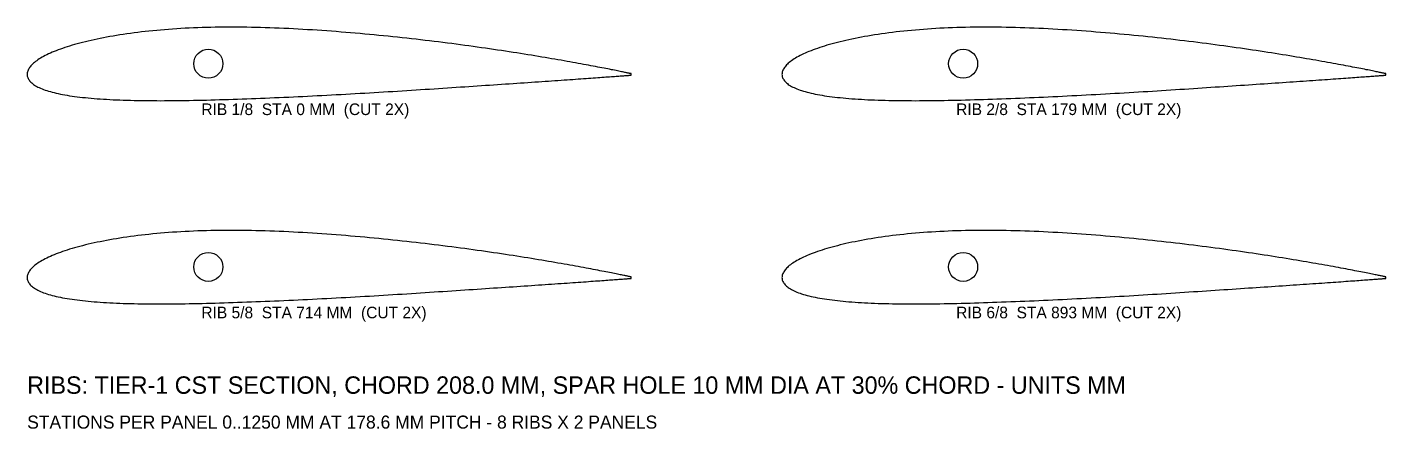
# Model space of a CAD drawing. Header units: metres. Extents: x 0 to 988, y -122 to 16.
# Drawn here: x 0 to 468, y -122.1 to 16.3 of the extents above; entities that cross this region are included whole.
import ezdxf

# ---------------------------------------------------------------- set-up
doc = ezdxf.new("R2010")
doc.units = ezdxf.units.M

msp = doc.modelspace()

# ---------------------------------------------------------------- linework, layer by layer
for points in [[(208, 0.2656), (207.987, 0.2683), (207.9482, 0.2763), (207.8834, 0.2898), (207.7927, 0.3085), (207.6762, 0.3326), (207.5338, 0.3621), (207.3656, 0.3968), (207.1717, 0.4368), (206.952, 0.482), (206.7067, 0.5324), (206.4358, 0.588), (206.1394, 0.6487), (205.8175, 0.7144), (205.4702, 0.7852), (205.0977, 0.8609), (204.6999, 0.9416), (204.2771, 1.027), (203.8292, 1.1173), (203.3565, 1.2122), (202.859, 1.3118), (202.3369, 1.416), (201.7903, 1.5246), (201.2193, 1.6376), (200.6241, 1.755), (200.0047, 1.8765), (199.3615, 2.0023), (198.6945, 2.132), (198.0039, 2.2658), (197.2899, 2.4034), (196.5526, 2.5447), (195.7923, 2.6898), (195.0091, 2.8384), (194.2031, 2.9904), (193.3748, 3.1459), (192.5241, 3.3045), (191.6514, 3.4664), (190.7568, 3.6313), (189.8407, 3.7991), (188.9031, 3.9697), (187.9443, 4.143), (186.9647, 4.3189), (185.9643, 4.4973), (184.9436, 4.6781), (183.9027, 4.8611), (182.8418, 5.0463), (181.7613, 5.2334), (180.6614, 5.4224), (179.5425, 5.6132), (178.4046, 5.8057), (177.2483, 5.9996), (176.0737, 6.195), (174.8811, 6.3916), (173.6709, 6.5894), (172.4433, 6.7883), (171.1986, 6.988), (169.9372, 7.1885), (168.6594, 7.3897), (167.3654, 7.5913), (166.0557, 7.7934), (164.7305, 7.9958), (163.3902, 8.1983), (162.035, 8.4009), (160.6654, 8.6034), (159.2817, 8.8056), (157.8842, 9.0075), (156.4732, 9.209), (155.0492, 9.4098), (153.6125, 9.61), (152.1634, 9.8093), (150.7023, 10.0078), (149.2295, 10.2051), (147.7455, 10.4013), (146.2506, 10.5962), (144.7452, 10.7897), (143.2296, 10.9817), (141.7042, 11.1721), (140.1694, 11.3608), (138.6256, 11.5476), (137.0732, 11.7326), (135.5125, 11.9154), (133.944, 12.0961), (132.368, 12.2746), (130.785, 12.4507), (129.1953, 12.6243), (127.5993, 12.7954), (125.9974, 12.9638), (124.39, 13.1294), (122.7776, 13.2922), (121.1605, 13.4519), (119.539, 13.6086), (117.9138, 13.7621), (116.285, 13.9123), (114.6532, 14.059), (113.0188, 14.2023), (111.3821, 14.3418), (109.7435, 14.4776), (108.1035, 14.6096), (106.4625, 14.7375), (104.8209, 14.8613), (103.1791, 14.9808), (101.5375, 15.0959), (99.8965, 15.2066), (98.2565, 15.3126), (96.6179, 15.4138), (94.9812, 15.5101), (93.3468, 15.6013), (91.715, 15.6874), (90.0862, 15.7681), (88.461, 15.8433), (86.8395, 15.913), (85.2224, 15.9769), (83.61, 16.035), (82.0026, 16.087), (80.4007, 16.1329), (78.8047, 16.1726), (77.215, 16.2059), (75.632, 16.2327), (74.056, 16.2529), (72.4875, 16.2663), (70.9268, 16.273), (69.3744, 16.2728), (67.8306, 16.2656), (66.2958, 16.2514), (64.7704, 16.23), (63.2548, 16.2015), (61.7494, 16.1658), (60.2545, 16.1228), (58.7705, 16.0726), (57.2977, 16.0151), (55.8366, 15.9504), (54.3875, 15.8784), (52.9508, 15.7991), (51.5268, 15.7127), (50.1158, 15.6191), (48.7183, 15.5184), (47.3346, 15.4107), (45.965, 15.296), (44.6098, 15.1745), (43.2695, 15.0462), (41.9443, 14.9112), (40.6346, 14.7697), (39.3406, 14.6217), (38.0628, 14.4674), (36.8014, 14.307), (35.5567, 14.1405), (34.3291, 13.9681), (33.1189, 13.7899), (31.9263, 13.6062), (30.7517, 13.417), (29.5954, 13.2224), (28.4575, 13.0228), (27.3386, 12.8181), (26.2387, 12.6085), (25.1582, 12.3943), (24.0973, 12.1754), (23.0564, 11.9522), (22.0357, 11.7247), (21.0353, 11.4931), (20.0557, 11.2575), (19.0969, 11.018), (18.1593, 10.7749), (17.2432, 10.5281), (16.3486, 10.2778), (15.4759, 10.0243), (14.6252, 9.7675), (13.7969, 9.5076), (12.9909, 9.2447), (12.2077, 8.979), (11.4474, 8.7105), (10.7101, 8.4394), (9.9961, 8.1658), (9.3055, 7.8898), (8.6385, 7.6115), (7.9953, 7.331), (7.3759, 7.0485), (6.7807, 6.7641), (6.2097, 6.4778), (5.6631, 6.1899), (5.141, 5.9005), (4.6435, 5.6096), (4.1708, 5.3174), (3.7229, 5.0241), (3.3001, 4.7297), (2.9023, 4.4345), (2.5298, 4.1386), (2.1825, 3.8421), (1.8606, 3.5451), (1.5642, 3.2479), (1.2933, 2.9505), (1.048, 2.6531), (0.8283, 2.3558), (0.6344, 2.0589), (0.4662, 1.7624), (0.3238, 1.4665), (0.2073, 1.1712), (0.1166, 0.8769), (0.0518, 0.5835), (0.013, 0.2911), (0, 0), (0.013, -0.2786), (0.0518, -0.5556), (0.1166, -0.8307), (0.2073, -1.1036), (0.3238, -1.374), (0.4662, -1.6417), (0.6344, -1.9063), (0.8283, -2.1676), (1.048, -2.4254), (1.2933, -2.6794), (1.5642, -2.9294), (1.8606, -3.1752), (2.1825, -3.4167), (2.5298, -3.6537), (2.9023, -3.886), (3.3001, -4.1135), (3.7229, -4.3361), (4.1708, -4.5537), (4.6435, -4.7662), (5.141, -4.9735), (5.6631, -5.1756), (6.2097, -5.3724), (6.7807, -5.5639), (7.3759, -5.75), (7.9953, -5.9308), (8.6385, -6.1062), (9.3055, -6.2762), (9.9961, -6.4409), (10.7101, -6.6002), (11.4474, -6.7541), (12.2077, -6.9028), (12.9909, -7.0461), (13.7969, -7.1841), (14.6252, -7.3169), (15.4759, -7.4445), (16.3486, -7.5669), (17.2432, -7.6841), (18.1593, -7.7962), (19.0969, -7.9031), (20.0557, -8.0051), (21.0353, -8.1019), (22.0357, -8.1938), (23.0564, -8.2807), (24.0973, -8.3626), (25.1582, -8.4397), (26.2387, -8.5118), (27.3386, -8.5791), (28.4575, -8.6416), (29.5954, -8.6994), (30.7517, -8.7524), (31.9263, -8.8007), (33.1189, -8.8445), (34.3291, -8.8836), (35.5567, -8.9182), (36.8014, -8.9483), (38.0628, -8.974), (39.3406, -8.9953), (40.6346, -9.0124), (41.9443, -9.0253), (43.2695, -9.0341), (44.6098, -9.0388), (45.965, -9.0396), (47.3346, -9.0365), (48.7183, -9.0297), (50.1158, -9.0192), (51.5268, -9.0051), (52.9508, -8.9876), (54.3875, -8.9667), (55.8366, -8.9426), (57.2977, -8.9153), (58.7705, -8.885), (60.2545, -8.8517), (61.7494, -8.8156), (63.2548, -8.7768), (64.7704, -8.7354), (66.2958, -8.6914), (67.8306, -8.645), (69.3744, -8.5963), (70.9268, -8.5452), (72.4875, -8.4921), (74.056, -8.4368), (75.632, -8.3794), (77.215, -8.3202), (78.8047, -8.259), (80.4007, -8.196), (82.0026, -8.1311), (83.61, -8.0646), (85.2224, -7.9963), (86.8395, -7.9264), (88.461, -7.8548), (90.0862, -7.7817), (91.715, -7.707), (93.3468, -7.6308), (94.9812, -7.553), (96.6179, -7.4738), (98.2565, -7.3931), (99.8965, -7.311), (101.5375, -7.2275), (103.1791, -7.1426), (104.8209, -7.0563), (106.4625, -6.9688), (108.1035, -6.8799), (109.7435, -6.7899), (111.3821, -6.6986), (113.0188, -6.6062), (114.6532, -6.5127), (116.285, -6.4182), (117.9138, -6.3227), (119.539, -6.2262), (121.1605, -6.1289), (122.7776, -6.0309), (124.39, -5.9321), (125.9974, -5.8327), (127.5993, -5.7327), (129.1953, -5.6323), (130.785, -5.5315), (132.368, -5.4304), (133.944, -5.3292), (135.5125, -5.2278), (137.0732, -5.1263), (138.6256, -5.025), (140.1694, -4.9237), (141.7042, -4.8227), (143.2296, -4.722), (144.7452, -4.6217), (146.2506, -4.5218), (147.7455, -4.4224), (149.2295, -4.3237), (150.7023, -4.2255), (152.1634, -4.1281), (153.6125, -4.0314), (155.0492, -3.9355), (156.4732, -3.8404), (157.8842, -3.7462), (159.2817, -3.6528), (160.6654, -3.5604), (162.035, -3.4689), (163.3902, -3.3784), (164.7305, -3.2888), (166.0557, -3.2002), (167.3654, -3.1126), (168.6594, -3.026), (169.9372, -2.9403), (171.1986, -2.8557), (172.4433, -2.772), (173.6709, -2.6894), (174.8811, -2.6077), (176.0737, -2.527), (177.2483, -2.4473), (178.4046, -2.3686), (179.5425, -2.2909), (180.6614, -2.2143), (181.7613, -2.1387), (182.8418, -2.0641), (183.9027, -1.9906), (184.9436, -1.9182), (185.9643, -1.8469), (186.9647, -1.7767), (187.9443, -1.7077), (188.9031, -1.6399), (189.8407, -1.5734), (190.7568, -1.5081), (191.6514, -1.4441), (192.5241, -1.3815), (193.3748, -1.3202), (194.2031, -1.2604), (195.0091, -1.2021), (195.7923, -1.1453), (196.5526, -1.0901), (197.2899, -1.0364), (198.0039, -0.9844), (198.6945, -0.934), (199.3615, -0.8854), (200.0047, -0.8385), (200.6241, -0.7934), (201.2193, -0.75), (201.7903, -0.7085), (202.3369, -0.6688), (202.859, -0.631), (203.3565, -0.595), (203.8292, -0.5609), (204.2771, -0.5287), (204.6999, -0.4983), (205.0977, -0.4699), (205.4702, -0.4433), (205.8175, -0.4186), (206.1394, -0.3958), (206.4358, -0.3749), (206.7067, -0.3558), (206.952, -0.3386), (207.1717, -0.3232), (207.3656, -0.3096), (207.5338, -0.2979), (207.6762, -0.288), (207.7927, -0.28), (207.8834, -0.2737), (207.9482, -0.2692), (207.987, -0.2665), (208, -0.2656)], [(468, 0.2656), (467.987, 0.2683), (467.9482, 0.2763), (467.8834, 0.2898), (467.7927, 0.3085), (467.6762, 0.3326), (467.5338, 0.3621), (467.3656, 0.3968), (467.1717, 0.4368), (466.952, 0.482), (466.7067, 0.5324), (466.4358, 0.588), (466.1394, 0.6487), (465.8175, 0.7144), (465.4702, 0.7852), (465.0977, 0.8609), (464.6999, 0.9416), (464.2771, 1.027), (463.8292, 1.1173), (463.3565, 1.2122), (462.859, 1.3118), (462.3369, 1.416), (461.7903, 1.5246), (461.2193, 1.6376), (460.6241, 1.755), (460.0047, 1.8765), (459.3615, 2.0023), (458.6945, 2.132), (458.0039, 2.2658), (457.2899, 2.4034), (456.5526, 2.5447), (455.7923, 2.6898), (455.0091, 2.8384), (454.2031, 2.9904), (453.3748, 3.1459), (452.5241, 3.3045), (451.6514, 3.4664), (450.7568, 3.6313), (449.8407, 3.7991), (448.9031, 3.9697), (447.9443, 4.143), (446.9647, 4.3189), (445.9643, 4.4973), (444.9436, 4.6781), (443.9027, 4.8611), (442.8418, 5.0463), (441.7613, 5.2334), (440.6614, 5.4224), (439.5425, 5.6132), (438.4046, 5.8057), (437.2483, 5.9996), (436.0737, 6.195), (434.8811, 6.3916), (433.6709, 6.5894), (432.4433, 6.7883), (431.1986, 6.988), (429.9372, 7.1885), (428.6594, 7.3897), (427.3654, 7.5913), (426.0557, 7.7934), (424.7305, 7.9958), (423.3902, 8.1983), (422.035, 8.4009), (420.6654, 8.6034), (419.2817, 8.8056), (417.8842, 9.0075), (416.4732, 9.209), (415.0492, 9.4098), (413.6125, 9.61), (412.1634, 9.8093), (410.7023, 10.0078), (409.2295, 10.2051), (407.7455, 10.4013), (406.2506, 10.5962), (404.7452, 10.7897), (403.2296, 10.9817), (401.7042, 11.1721), (400.1694, 11.3608), (398.6256, 11.5476), (397.0732, 11.7326), (395.5125, 11.9154), (393.944, 12.0961), (392.368, 12.2746), (390.785, 12.4507), (389.1953, 12.6243), (387.5993, 12.7954), (385.9974, 12.9638), (384.39, 13.1294), (382.7776, 13.2922), (381.1605, 13.4519), (379.539, 13.6086), (377.9138, 13.7621), (376.285, 13.9123), (374.6532, 14.059), (373.0188, 14.2023), (371.3821, 14.3418), (369.7435, 14.4776), (368.1035, 14.6096), (366.4625, 14.7375), (364.8209, 14.8613), (363.1791, 14.9808), (361.5375, 15.0959), (359.8965, 15.2066), (358.2565, 15.3126), (356.6179, 15.4138), (354.9812, 15.5101), (353.3468, 15.6013), (351.715, 15.6874), (350.0862, 15.7681), (348.461, 15.8433), (346.8395, 15.913), (345.2224, 15.9769), (343.61, 16.035), (342.0026, 16.087), (340.4007, 16.1329), (338.8047, 16.1726), (337.215, 16.2059), (335.632, 16.2327), (334.056, 16.2529), (332.4875, 16.2663), (330.9268, 16.273), (329.3744, 16.2728), (327.8306, 16.2656), (326.2958, 16.2514), (324.7704, 16.23), (323.2548, 16.2015), (321.7494, 16.1658), (320.2545, 16.1228), (318.7705, 16.0726), (317.2977, 16.0151), (315.8366, 15.9504), (314.3875, 15.8784), (312.9508, 15.7991), (311.5268, 15.7127), (310.1158, 15.6191), (308.7183, 15.5184), (307.3346, 15.4107), (305.965, 15.296), (304.6098, 15.1745), (303.2695, 15.0462), (301.9443, 14.9112), (300.6346, 14.7697), (299.3406, 14.6217), (298.0628, 14.4674), (296.8014, 14.307), (295.5567, 14.1405), (294.3291, 13.9681), (293.1189, 13.7899), (291.9263, 13.6062), (290.7517, 13.417), (289.5954, 13.2224), (288.4575, 13.0228), (287.3386, 12.8181), (286.2387, 12.6085), (285.1582, 12.3943), (284.0973, 12.1754), (283.0564, 11.9522), (282.0357, 11.7247), (281.0353, 11.4931), (280.0557, 11.2575), (279.0969, 11.018), (278.1593, 10.7749), (277.2432, 10.5281), (276.3486, 10.2778), (275.4759, 10.0243), (274.6252, 9.7675), (273.7969, 9.5076), (272.9909, 9.2447), (272.2077, 8.979), (271.4474, 8.7105), (270.7101, 8.4394), (269.9961, 8.1658), (269.3055, 7.8898), (268.6385, 7.6115), (267.9953, 7.331), (267.3759, 7.0485), (266.7807, 6.7641), (266.2097, 6.4778), (265.6631, 6.1899), (265.141, 5.9005), (264.6435, 5.6096), (264.1708, 5.3174), (263.7229, 5.0241), (263.3001, 4.7297), (262.9023, 4.4345), (262.5298, 4.1386), (262.1825, 3.8421), (261.8606, 3.5451), (261.5642, 3.2479), (261.2933, 2.9505), (261.048, 2.6531), (260.8283, 2.3558), (260.6344, 2.0589), (260.4662, 1.7624), (260.3238, 1.4665), (260.2073, 1.1712), (260.1166, 0.8769), (260.0518, 0.5835), (260.013, 0.2911), (260, 0), (260.013, -0.2786), (260.0518, -0.5556), (260.1166, -0.8307), (260.2073, -1.1036), (260.3238, -1.374), (260.4662, -1.6417), (260.6344, -1.9063), (260.8283, -2.1676), (261.048, -2.4254), (261.2933, -2.6794), (261.5642, -2.9294), (261.8606, -3.1752), (262.1825, -3.4167), (262.5298, -3.6537), (262.9023, -3.886), (263.3001, -4.1135), (263.7229, -4.3361), (264.1708, -4.5537), (264.6435, -4.7662), (265.141, -4.9735), (265.6631, -5.1756), (266.2097, -5.3724), (266.7807, -5.5639), (267.3759, -5.75), (267.9953, -5.9308), (268.6385, -6.1062), (269.3055, -6.2762), (269.9961, -6.4409), (270.7101, -6.6002), (271.4474, -6.7541), (272.2077, -6.9028), (272.9909, -7.0461), (273.7969, -7.1841), (274.6252, -7.3169), (275.4759, -7.4445), (276.3486, -7.5669), (277.2432, -7.6841), (278.1593, -7.7962), (279.0969, -7.9031), (280.0557, -8.0051), (281.0353, -8.1019), (282.0357, -8.1938), (283.0564, -8.2807), (284.0973, -8.3626), (285.1582, -8.4397), (286.2387, -8.5118), (287.3386, -8.5791), (288.4575, -8.6416), (289.5954, -8.6994), (290.7517, -8.7524), (291.9263, -8.8007), (293.1189, -8.8445), (294.3291, -8.8836), (295.5567, -8.9182), (296.8014, -8.9483), (298.0628, -8.974), (299.3406, -8.9953), (300.6346, -9.0124), (301.9443, -9.0253), (303.2695, -9.0341), (304.6098, -9.0388), (305.965, -9.0396), (307.3346, -9.0365), (308.7183, -9.0297), (310.1158, -9.0192), (311.5268, -9.0051), (312.9508, -8.9876), (314.3875, -8.9667), (315.8366, -8.9426), (317.2977, -8.9153), (318.7705, -8.885), (320.2545, -8.8517), (321.7494, -8.8156), (323.2548, -8.7768), (324.7704, -8.7354), (326.2958, -8.6914), (327.8306, -8.645), (329.3744, -8.5963), (330.9268, -8.5452), (332.4875, -8.4921), (334.056, -8.4368), (335.632, -8.3794), (337.215, -8.3202), (338.8047, -8.259), (340.4007, -8.196), (342.0026, -8.1311), (343.61, -8.0646), (345.2224, -7.9963), (346.8395, -7.9264), (348.461, -7.8548), (350.0862, -7.7817), (351.715, -7.707), (353.3468, -7.6308), (354.9812, -7.553), (356.6179, -7.4738), (358.2565, -7.3931), (359.8965, -7.311), (361.5375, -7.2275), (363.1791, -7.1426), (364.8209, -7.0563), (366.4625, -6.9688), (368.1035, -6.8799), (369.7435, -6.7899), (371.3821, -6.6986), (373.0188, -6.6062), (374.6532, -6.5127), (376.285, -6.4182), (377.9138, -6.3227), (379.539, -6.2262), (381.1605, -6.1289), (382.7776, -6.0309), (384.39, -5.9321), (385.9974, -5.8327), (387.5993, -5.7327), (389.1953, -5.6323), (390.785, -5.5315), (392.368, -5.4304), (393.944, -5.3292), (395.5125, -5.2278), (397.0732, -5.1263), (398.6256, -5.025), (400.1694, -4.9237), (401.7042, -4.8227), (403.2296, -4.722), (404.7452, -4.6217), (406.2506, -4.5218), (407.7455, -4.4224), (409.2295, -4.3237), (410.7023, -4.2255), (412.1634, -4.1281), (413.6125, -4.0314), (415.0492, -3.9355), (416.4732, -3.8404), (417.8842, -3.7462), (419.2817, -3.6528), (420.6654, -3.5604), (422.035, -3.4689), (423.3902, -3.3784), (424.7305, -3.2888), (426.0557, -3.2002), (427.3654, -3.1126), (428.6594, -3.026), (429.9372, -2.9403), (431.1986, -2.8557), (432.4433, -2.772), (433.6709, -2.6894), (434.8811, -2.6077), (436.0737, -2.527), (437.2483, -2.4473), (438.4046, -2.3686), (439.5425, -2.2909), (440.6614, -2.2143), (441.7613, -2.1387), (442.8418, -2.0641), (443.9027, -1.9906), (444.9436, -1.9182), (445.9643, -1.8469), (446.9647, -1.7767), (447.9443, -1.7077), (448.9031, -1.6399), (449.8407, -1.5734), (450.7568, -1.5081), (451.6514, -1.4441), (452.5241, -1.3815), (453.3748, -1.3202), (454.2031, -1.2604), (455.0091, -1.2021), (455.7923, -1.1453), (456.5526, -1.0901), (457.2899, -1.0364), (458.0039, -0.9844), (458.6945, -0.934), (459.3615, -0.8854), (460.0047, -0.8385), (460.6241, -0.7934), (461.2193, -0.75), (461.7903, -0.7085), (462.3369, -0.6688), (462.859, -0.631), (463.3565, -0.595), (463.8292, -0.5609), (464.2771, -0.5287), (464.6999, -0.4983), (465.0977, -0.4699), (465.4702, -0.4433), (465.8175, -0.4186), (466.1394, -0.3958), (466.4358, -0.3749), (466.7067, -0.3558), (466.952, -0.3386), (467.1717, -0.3232), (467.3656, -0.3096), (467.5338, -0.2979), (467.6762, -0.288), (467.7927, -0.28), (467.8834, -0.2737), (467.9482, -0.2692), (467.987, -0.2665), (468, -0.2656)], [(208, -69.7344), (207.987, -69.7317), (207.9482, -69.7237), (207.8834, -69.7102), (207.7927, -69.6915), (207.6762, -69.6674), (207.5338, -69.6379), (207.3656, -69.6032), (207.1717, -69.5632), (206.952, -69.518), (206.7067, -69.4676), (206.4358, -69.412), (206.1394, -69.3513), (205.8175, -69.2856), (205.4702, -69.2148), (205.0977, -69.1391), (204.6999, -69.0584), (204.2771, -68.973), (203.8292, -68.8827), (203.3565, -68.7878), (202.859, -68.6882), (202.3369, -68.584), (201.7903, -68.4754), (201.2193, -68.3624), (200.6241, -68.245), (200.0047, -68.1235), (199.3615, -67.9977), (198.6945, -67.868), (198.0039, -67.7342), (197.2899, -67.5966), (196.5526, -67.4553), (195.7923, -67.3102), (195.0091, -67.1616), (194.2031, -67.0096), (193.3748, -66.8541), (192.5241, -66.6955), (191.6514, -66.5336), (190.7568, -66.3687), (189.8407, -66.2009), (188.9031, -66.0303), (187.9443, -65.857), (186.9647, -65.6811), (185.9643, -65.5027), (184.9436, -65.3219), (183.9027, -65.1389), (182.8418, -64.9537), (181.7613, -64.7666), (180.6614, -64.5776), (179.5425, -64.3868), (178.4046, -64.1943), (177.2483, -64.0004), (176.0737, -63.805), (174.8811, -63.6084), (173.6709, -63.4106), (172.4433, -63.2117), (171.1986, -63.012), (169.9372, -62.8115), (168.6594, -62.6103), (167.3654, -62.4087), (166.0557, -62.2066), (164.7305, -62.0042), (163.3902, -61.8017), (162.035, -61.5991), (160.6654, -61.3966), (159.2817, -61.1944), (157.8842, -60.9925), (156.4732, -60.791), (155.0492, -60.5902), (153.6125, -60.39), (152.1634, -60.1907), (150.7023, -59.9922), (149.2295, -59.7949), (147.7455, -59.5987), (146.2506, -59.4038), (144.7452, -59.2103), (143.2296, -59.0183), (141.7042, -58.8279), (140.1694, -58.6392), (138.6256, -58.4524), (137.0732, -58.2674), (135.5125, -58.0846), (133.944, -57.9039), (132.368, -57.7254), (130.785, -57.5493), (129.1953, -57.3757), (127.5993, -57.2046), (125.9974, -57.0362), (124.39, -56.8706), (122.7776, -56.7078), (121.1605, -56.5481), (119.539, -56.3914), (117.9138, -56.2379), (116.285, -56.0877), (114.6532, -55.941), (113.0188, -55.7977), (111.3821, -55.6582), (109.7435, -55.5224), (108.1035, -55.3904), (106.4625, -55.2625), (104.8209, -55.1387), (103.1791, -55.0192), (101.5375, -54.9041), (99.8965, -54.7934), (98.2565, -54.6874), (96.6179, -54.5862), (94.9812, -54.4899), (93.3468, -54.3987), (91.715, -54.3126), (90.0862, -54.2319), (88.461, -54.1567), (86.8395, -54.087), (85.2224, -54.0231), (83.61, -53.965), (82.0026, -53.913), (80.4007, -53.8671), (78.8047, -53.8274), (77.215, -53.7941), (75.632, -53.7673), (74.056, -53.7471), (72.4875, -53.7337), (70.9268, -53.727), (69.3744, -53.7272), (67.8306, -53.7344), (66.2958, -53.7486), (64.7704, -53.77), (63.2548, -53.7985), (61.7494, -53.8342), (60.2545, -53.8772), (58.7705, -53.9274), (57.2977, -53.9849), (55.8366, -54.0496), (54.3875, -54.1216), (52.9508, -54.2009), (51.5268, -54.2873), (50.1158, -54.3809), (48.7183, -54.4816), (47.3346, -54.5893), (45.965, -54.704), (44.6098, -54.8255), (43.2695, -54.9538), (41.9443, -55.0888), (40.6346, -55.2303), (39.3406, -55.3783), (38.0628, -55.5326), (36.8014, -55.693), (35.5567, -55.8595), (34.3291, -56.0319), (33.1189, -56.2101), (31.9263, -56.3938), (30.7517, -56.583), (29.5954, -56.7776), (28.4575, -56.9772), (27.3386, -57.1819), (26.2387, -57.3915), (25.1582, -57.6057), (24.0973, -57.8246), (23.0564, -58.0478), (22.0357, -58.2753), (21.0353, -58.5069), (20.0557, -58.7425), (19.0969, -58.982), (18.1593, -59.2251), (17.2432, -59.4719), (16.3486, -59.7222), (15.4759, -59.9757), (14.6252, -60.2325), (13.7969, -60.4924), (12.9909, -60.7553), (12.2077, -61.021), (11.4474, -61.2895), (10.7101, -61.5606), (9.9961, -61.8342), (9.3055, -62.1102), (8.6385, -62.3885), (7.9953, -62.669), (7.3759, -62.9515), (6.7807, -63.2359), (6.2097, -63.5222), (5.6631, -63.8101), (5.141, -64.0995), (4.6435, -64.3904), (4.1708, -64.6826), (3.7229, -64.9759), (3.3001, -65.2703), (2.9023, -65.5655), (2.5298, -65.8614), (2.1825, -66.1579), (1.8606, -66.4549), (1.5642, -66.7521), (1.2933, -67.0495), (1.048, -67.3469), (0.8283, -67.6442), (0.6344, -67.9411), (0.4662, -68.2376), (0.3238, -68.5335), (0.2073, -68.8288), (0.1166, -69.1231), (0.0518, -69.4165), (0.013, -69.7089), (0, -70), (0.013, -70.2786), (0.0518, -70.5556), (0.1166, -70.8307), (0.2073, -71.1036), (0.3238, -71.374), (0.4662, -71.6417), (0.6344, -71.9063), (0.8283, -72.1676), (1.048, -72.4254), (1.2933, -72.6794), (1.5642, -72.9294), (1.8606, -73.1752), (2.1825, -73.4167), (2.5298, -73.6537), (2.9023, -73.886), (3.3001, -74.1135), (3.7229, -74.3361), (4.1708, -74.5537), (4.6435, -74.7662), (5.141, -74.9735), (5.6631, -75.1756), (6.2097, -75.3724), (6.7807, -75.5639), (7.3759, -75.75), (7.9953, -75.9308), (8.6385, -76.1062), (9.3055, -76.2762), (9.9961, -76.4409), (10.7101, -76.6002), (11.4474, -76.7541), (12.2077, -76.9028), (12.9909, -77.0461), (13.7969, -77.1841), (14.6252, -77.3169), (15.4759, -77.4445), (16.3486, -77.5669), (17.2432, -77.6841), (18.1593, -77.7962), (19.0969, -77.9031), (20.0557, -78.0051), (21.0353, -78.1019), (22.0357, -78.1938), (23.0564, -78.2807), (24.0973, -78.3626), (25.1582, -78.4397), (26.2387, -78.5118), (27.3386, -78.5791), (28.4575, -78.6416), (29.5954, -78.6994), (30.7517, -78.7524), (31.9263, -78.8007), (33.1189, -78.8445), (34.3291, -78.8836), (35.5567, -78.9182), (36.8014, -78.9483), (38.0628, -78.974), (39.3406, -78.9953), (40.6346, -79.0124), (41.9443, -79.0253), (43.2695, -79.0341), (44.6098, -79.0388), (45.965, -79.0396), (47.3346, -79.0365), (48.7183, -79.0297), (50.1158, -79.0192), (51.5268, -79.0051), (52.9508, -78.9876), (54.3875, -78.9667), (55.8366, -78.9426), (57.2977, -78.9153), (58.7705, -78.885), (60.2545, -78.8517), (61.7494, -78.8156), (63.2548, -78.7768), (64.7704, -78.7354), (66.2958, -78.6914), (67.8306, -78.645), (69.3744, -78.5963), (70.9268, -78.5452), (72.4875, -78.4921), (74.056, -78.4368), (75.632, -78.3794), (77.215, -78.3202), (78.8047, -78.259), (80.4007, -78.196), (82.0026, -78.1311), (83.61, -78.0646), (85.2224, -77.9963), (86.8395, -77.9264), (88.461, -77.8548), (90.0862, -77.7817), (91.715, -77.707), (93.3468, -77.6308), (94.9812, -77.553), (96.6179, -77.4738), (98.2565, -77.3931), (99.8965, -77.311), (101.5375, -77.2275), (103.1791, -77.1426), (104.8209, -77.0563), (106.4625, -76.9688), (108.1035, -76.8799), (109.7435, -76.7899), (111.3821, -76.6986), (113.0188, -76.6062), (114.6532, -76.5127), (116.285, -76.4182), (117.9138, -76.3227), (119.539, -76.2262), (121.1605, -76.1289), (122.7776, -76.0309), (124.39, -75.9321), (125.9974, -75.8327), (127.5993, -75.7327), (129.1953, -75.6323), (130.785, -75.5315), (132.368, -75.4304), (133.944, -75.3292), (135.5125, -75.2278), (137.0732, -75.1263), (138.6256, -75.025), (140.1694, -74.9237), (141.7042, -74.8227), (143.2296, -74.722), (144.7452, -74.6217), (146.2506, -74.5218), (147.7455, -74.4224), (149.2295, -74.3237), (150.7023, -74.2255), (152.1634, -74.1281), (153.6125, -74.0314), (155.0492, -73.9355), (156.4732, -73.8404), (157.8842, -73.7462), (159.2817, -73.6528), (160.6654, -73.5604), (162.035, -73.4689), (163.3902, -73.3784), (164.7305, -73.2888), (166.0557, -73.2002), (167.3654, -73.1126), (168.6594, -73.026), (169.9372, -72.9403), (171.1986, -72.8557), (172.4433, -72.772), (173.6709, -72.6894), (174.8811, -72.6077), (176.0737, -72.527), (177.2483, -72.4473), (178.4046, -72.3686), (179.5425, -72.2909), (180.6614, -72.2143), (181.7613, -72.1387), (182.8418, -72.0641), (183.9027, -71.9906), (184.9436, -71.9182), (185.9643, -71.8469), (186.9647, -71.7767), (187.9443, -71.7077), (188.9031, -71.6399), (189.8407, -71.5734), (190.7568, -71.5081), (191.6514, -71.4441), (192.5241, -71.3815), (193.3748, -71.3202), (194.2031, -71.2604), (195.0091, -71.2021), (195.7923, -71.1453), (196.5526, -71.0901), (197.2899, -71.0364), (198.0039, -70.9844), (198.6945, -70.934), (199.3615, -70.8854), (200.0047, -70.8385), (200.6241, -70.7934), (201.2193, -70.75), (201.7903, -70.7085), (202.3369, -70.6688), (202.859, -70.631), (203.3565, -70.595), (203.8292, -70.5609), (204.2771, -70.5287), (204.6999, -70.4983), (205.0977, -70.4699), (205.4702, -70.4433), (205.8175, -70.4186), (206.1394, -70.3958), (206.4358, -70.3749), (206.7067, -70.3558), (206.952, -70.3386), (207.1717, -70.3232), (207.3656, -70.3096), (207.5338, -70.2979), (207.6762, -70.288), (207.7927, -70.28), (207.8834, -70.2737), (207.9482, -70.2692), (207.987, -70.2665), (208, -70.2656)], [(468, -69.7344), (467.987, -69.7317), (467.9482, -69.7237), (467.8834, -69.7102), (467.7927, -69.6915), (467.6762, -69.6674), (467.5338, -69.6379), (467.3656, -69.6032), (467.1717, -69.5632), (466.952, -69.518), (466.7067, -69.4676), (466.4358, -69.412), (466.1394, -69.3513), (465.8175, -69.2856), (465.4702, -69.2148), (465.0977, -69.1391), (464.6999, -69.0584), (464.2771, -68.973), (463.8292, -68.8827), (463.3565, -68.7878), (462.859, -68.6882), (462.3369, -68.584), (461.7903, -68.4754), (461.2193, -68.3624), (460.6241, -68.245), (460.0047, -68.1235), (459.3615, -67.9977), (458.6945, -67.868), (458.0039, -67.7342), (457.2899, -67.5966), (456.5526, -67.4553), (455.7923, -67.3102), (455.0091, -67.1616), (454.2031, -67.0096), (453.3748, -66.8541), (452.5241, -66.6955), (451.6514, -66.5336), (450.7568, -66.3687), (449.8407, -66.2009), (448.9031, -66.0303), (447.9443, -65.857), (446.9647, -65.6811), (445.9643, -65.5027), (444.9436, -65.3219), (443.9027, -65.1389), (442.8418, -64.9537), (441.7613, -64.7666), (440.6614, -64.5776), (439.5425, -64.3868), (438.4046, -64.1943), (437.2483, -64.0004), (436.0737, -63.805), (434.8811, -63.6084), (433.6709, -63.4106), (432.4433, -63.2117), (431.1986, -63.012), (429.9372, -62.8115), (428.6594, -62.6103), (427.3654, -62.4087), (426.0557, -62.2066), (424.7305, -62.0042), (423.3902, -61.8017), (422.035, -61.5991), (420.6654, -61.3966), (419.2817, -61.1944), (417.8842, -60.9925), (416.4732, -60.791), (415.0492, -60.5902), (413.6125, -60.39), (412.1634, -60.1907), (410.7023, -59.9922), (409.2295, -59.7949), (407.7455, -59.5987), (406.2506, -59.4038), (404.7452, -59.2103), (403.2296, -59.0183), (401.7042, -58.8279), (400.1694, -58.6392), (398.6256, -58.4524), (397.0732, -58.2674), (395.5125, -58.0846), (393.944, -57.9039), (392.368, -57.7254), (390.785, -57.5493), (389.1953, -57.3757), (387.5993, -57.2046), (385.9974, -57.0362), (384.39, -56.8706), (382.7776, -56.7078), (381.1605, -56.5481), (379.539, -56.3914), (377.9138, -56.2379), (376.285, -56.0877), (374.6532, -55.941), (373.0188, -55.7977), (371.3821, -55.6582), (369.7435, -55.5224), (368.1035, -55.3904), (366.4625, -55.2625), (364.8209, -55.1387), (363.1791, -55.0192), (361.5375, -54.9041), (359.8965, -54.7934), (358.2565, -54.6874), (356.6179, -54.5862), (354.9812, -54.4899), (353.3468, -54.3987), (351.715, -54.3126), (350.0862, -54.2319), (348.461, -54.1567), (346.8395, -54.087), (345.2224, -54.0231), (343.61, -53.965), (342.0026, -53.913), (340.4007, -53.8671), (338.8047, -53.8274), (337.215, -53.7941), (335.632, -53.7673), (334.056, -53.7471), (332.4875, -53.7337), (330.9268, -53.727), (329.3744, -53.7272), (327.8306, -53.7344), (326.2958, -53.7486), (324.7704, -53.77), (323.2548, -53.7985), (321.7494, -53.8342), (320.2545, -53.8772), (318.7705, -53.9274), (317.2977, -53.9849), (315.8366, -54.0496), (314.3875, -54.1216), (312.9508, -54.2009), (311.5268, -54.2873), (310.1158, -54.3809), (308.7183, -54.4816), (307.3346, -54.5893), (305.965, -54.704), (304.6098, -54.8255), (303.2695, -54.9538), (301.9443, -55.0888), (300.6346, -55.2303), (299.3406, -55.3783), (298.0628, -55.5326), (296.8014, -55.693), (295.5567, -55.8595), (294.3291, -56.0319), (293.1189, -56.2101), (291.9263, -56.3938), (290.7517, -56.583), (289.5954, -56.7776), (288.4575, -56.9772), (287.3386, -57.1819), (286.2387, -57.3915), (285.1582, -57.6057), (284.0973, -57.8246), (283.0564, -58.0478), (282.0357, -58.2753), (281.0353, -58.5069), (280.0557, -58.7425), (279.0969, -58.982), (278.1593, -59.2251), (277.2432, -59.4719), (276.3486, -59.7222), (275.4759, -59.9757), (274.6252, -60.2325), (273.7969, -60.4924), (272.9909, -60.7553), (272.2077, -61.021), (271.4474, -61.2895), (270.7101, -61.5606), (269.9961, -61.8342), (269.3055, -62.1102), (268.6385, -62.3885), (267.9953, -62.669), (267.3759, -62.9515), (266.7807, -63.2359), (266.2097, -63.5222), (265.6631, -63.8101), (265.141, -64.0995), (264.6435, -64.3904), (264.1708, -64.6826), (263.7229, -64.9759), (263.3001, -65.2703), (262.9023, -65.5655), (262.5298, -65.8614), (262.1825, -66.1579), (261.8606, -66.4549), (261.5642, -66.7521), (261.2933, -67.0495), (261.048, -67.3469), (260.8283, -67.6442), (260.6344, -67.9411), (260.4662, -68.2376), (260.3238, -68.5335), (260.2073, -68.8288), (260.1166, -69.1231), (260.0518, -69.4165), (260.013, -69.7089), (260, -70), (260.013, -70.2786), (260.0518, -70.5556), (260.1166, -70.8307), (260.2073, -71.1036), (260.3238, -71.374), (260.4662, -71.6417), (260.6344, -71.9063), (260.8283, -72.1676), (261.048, -72.4254), (261.2933, -72.6794), (261.5642, -72.9294), (261.8606, -73.1752), (262.1825, -73.4167), (262.5298, -73.6537), (262.9023, -73.886), (263.3001, -74.1135), (263.7229, -74.3361), (264.1708, -74.5537), (264.6435, -74.7662), (265.141, -74.9735), (265.6631, -75.1756), (266.2097, -75.3724), (266.7807, -75.5639), (267.3759, -75.75), (267.9953, -75.9308), (268.6385, -76.1062), (269.3055, -76.2762), (269.9961, -76.4409), (270.7101, -76.6002), (271.4474, -76.7541), (272.2077, -76.9028), (272.9909, -77.0461), (273.7969, -77.1841), (274.6252, -77.3169), (275.4759, -77.4445), (276.3486, -77.5669), (277.2432, -77.6841), (278.1593, -77.7962), (279.0969, -77.9031), (280.0557, -78.0051), (281.0353, -78.1019), (282.0357, -78.1938), (283.0564, -78.2807), (284.0973, -78.3626), (285.1582, -78.4397), (286.2387, -78.5118), (287.3386, -78.5791), (288.4575, -78.6416), (289.5954, -78.6994), (290.7517, -78.7524), (291.9263, -78.8007), (293.1189, -78.8445), (294.3291, -78.8836), (295.5567, -78.9182), (296.8014, -78.9483), (298.0628, -78.974), (299.3406, -78.9953), (300.6346, -79.0124), (301.9443, -79.0253), (303.2695, -79.0341), (304.6098, -79.0388), (305.965, -79.0396), (307.3346, -79.0365), (308.7183, -79.0297), (310.1158, -79.0192), (311.5268, -79.0051), (312.9508, -78.9876), (314.3875, -78.9667), (315.8366, -78.9426), (317.2977, -78.9153), (318.7705, -78.885), (320.2545, -78.8517), (321.7494, -78.8156), (323.2548, -78.7768), (324.7704, -78.7354), (326.2958, -78.6914), (327.8306, -78.645), (329.3744, -78.5963), (330.9268, -78.5452), (332.4875, -78.4921), (334.056, -78.4368), (335.632, -78.3794), (337.215, -78.3202), (338.8047, -78.259), (340.4007, -78.196), (342.0026, -78.1311), (343.61, -78.0646), (345.2224, -77.9963), (346.8395, -77.9264), (348.461, -77.8548), (350.0862, -77.7817), (351.715, -77.707), (353.3468, -77.6308), (354.9812, -77.553), (356.6179, -77.4738), (358.2565, -77.3931), (359.8965, -77.311), (361.5375, -77.2275), (363.1791, -77.1426), (364.8209, -77.0563), (366.4625, -76.9688), (368.1035, -76.8799), (369.7435, -76.7899), (371.3821, -76.6986), (373.0188, -76.6062), (374.6532, -76.5127), (376.285, -76.4182), (377.9138, -76.3227), (379.539, -76.2262), (381.1605, -76.1289), (382.7776, -76.0309), (384.39, -75.9321), (385.9974, -75.8327), (387.5993, -75.7327), (389.1953, -75.6323), (390.785, -75.5315), (392.368, -75.4304), (393.944, -75.3292), (395.5125, -75.2278), (397.0732, -75.1263), (398.6256, -75.025), (400.1694, -74.9237), (401.7042, -74.8227), (403.2296, -74.722), (404.7452, -74.6217), (406.2506, -74.5218), (407.7455, -74.4224), (409.2295, -74.3237), (410.7023, -74.2255), (412.1634, -74.1281), (413.6125, -74.0314), (415.0492, -73.9355), (416.4732, -73.8404), (417.8842, -73.7462), (419.2817, -73.6528), (420.6654, -73.5604), (422.035, -73.4689), (423.3902, -73.3784), (424.7305, -73.2888), (426.0557, -73.2002), (427.3654, -73.1126), (428.6594, -73.026), (429.9372, -72.9403), (431.1986, -72.8557), (432.4433, -72.772), (433.6709, -72.6894), (434.8811, -72.6077), (436.0737, -72.527), (437.2483, -72.4473), (438.4046, -72.3686), (439.5425, -72.2909), (440.6614, -72.2143), (441.7613, -72.1387), (442.8418, -72.0641), (443.9027, -71.9906), (444.9436, -71.9182), (445.9643, -71.8469), (446.9647, -71.7767), (447.9443, -71.7077), (448.9031, -71.6399), (449.8407, -71.5734), (450.7568, -71.5081), (451.6514, -71.4441), (452.5241, -71.3815), (453.3748, -71.3202), (454.2031, -71.2604), (455.0091, -71.2021), (455.7923, -71.1453), (456.5526, -71.0901), (457.2899, -71.0364), (458.0039, -70.9844), (458.6945, -70.934), (459.3615, -70.8854), (460.0047, -70.8385), (460.6241, -70.7934), (461.2193, -70.75), (461.7903, -70.7085), (462.3369, -70.6688), (462.859, -70.631), (463.3565, -70.595), (463.8292, -70.5609), (464.2771, -70.5287), (464.6999, -70.4983), (465.0977, -70.4699), (465.4702, -70.4433), (465.8175, -70.4186), (466.1394, -70.3958), (466.4358, -70.3749), (466.7067, -70.3558), (466.952, -70.3386), (467.1717, -70.3232), (467.3656, -70.3096), (467.5338, -70.2979), (467.6762, -70.288), (467.7927, -70.28), (467.8834, -70.2737), (467.9482, -70.2692), (467.987, -70.2665), (468, -70.2656)]]:
    msp.add_lwpolyline(points, close=True)
for centre in [(62.4, 3.6912), (322.4, 3.6912), (62.4, -66.3088), (322.4, -66.3088)]:
    msp.add_circle(centre, 5)

# ---------------------------------------------------------------- texts
for s, height, p in [('RIB 1/8  STA 0 MM  (CUT 2X)', 4, (60, -14)), ('RIB 2/8  STA 179 MM  (CUT 2X)', 4, (320, -14)), ('RIB 5/8  STA 714 MM  (CUT 2X)', 4, (60, -84)), ('RIB 6/8  STA 893 MM  (CUT 2X)', 4, (320, -84)), ('RIBS: TIER-1 CST SECTION, CHORD 208.0 MM, SPAR HOLE 10 MM DIA AT 30% CHORD - UNITS MM', 6, (0, -110)), ('STATIONS PER PANEL 0..1250 MM AT 178.6 MM PITCH - 8 RIBS X 2 PANELS', 4.5, (0, -122))]:
    msp.add_text(s, height=height).set_placement(p)

doc.saveas('drawing.dxf')
